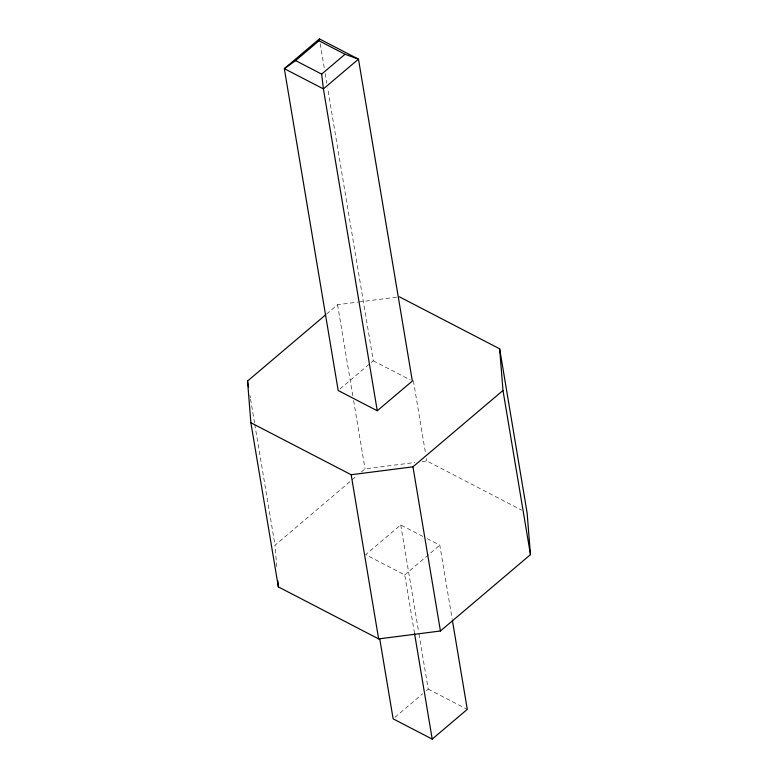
<?xml version="1.0" encoding="UTF-8"?>
<svg xmlns="http://www.w3.org/2000/svg" width="778" height="778" viewBox="0 0 778 778"><rect width="100%" height="100%" fill="white"/><g stroke="black" fill="none" stroke-linecap="round" stroke-linejoin="round"><path stroke-width="0.58" stroke-dasharray="3.89 2.92" d="M326.546 314.059L337.564 304.704L357.763 302.127M340.035 388.942L373.265 360.768L327.616 87.953M276.725 566.656L275.013 545.222L351.257 480.561M352.181 479.773L356.771 475.883M361.362 471.983L365.038 468.871L414.946 462.482M422.911 536.431L400.738 524.926L365.66 554.675L404.735 574.932L414.567 633.652M404.735 574.932L441.038 544.143M394.981 717.277L422.668 693.791M426.363 690.66L428.211 689.094L418.778 632.777M358.959 301.971L396.984 297.108M422.075 461.578L426.83 460.965L521.727 510.174M373.265 360.768L410.23 379.927M427.141 538.619L439.813 545.193L452.242 619.483M428.211 689.094L467.286 709.351M413.39 380.685L425.624 453.778M426.432 458.573L426.83 460.965M320.205 43.685L324.407 68.814M325.204 73.599L326.809 83.168M400.738 524.926L418.583 631.571M337.564 304.704L352.804 395.778M353.611 400.573L365.038 468.871M249.952 395.438L250.351 397.83M250.545 399.036L254.562 422.999M254.756 424.195L275.013 545.222"/><path stroke-width="1.17" d="M377.262 410.774L323.405 88.906L284.33 68.649L295.601 60.606L318.99 40.767L319.398 38.9L358.473 59.157L412.34 381.026L377.262 410.774L338.187 390.507L284.33 68.649L319.398 38.9M321.654 74.114L345.033 54.275L358.473 59.157L323.405 88.906L321.654 74.114L295.601 60.606M399.357 296.797L499.651 348.807L527.124 512.965L530.46 554.646L440.436 630.997L378.643 638.903L278.349 586.894L250.876 422.736L247.54 381.055L325.622 314.837M250.876 422.736L351.17 474.736L412.962 466.829L502.987 390.478L499.651 348.807M379.693 638.553L393.133 718.843L432.208 739.1L467.286 709.351L452.446 620.679M318.99 40.767L345.033 54.275M502.987 390.478L530.46 554.646M412.962 466.829L440.436 630.997M414.567 633.652L432.208 739.1M351.17 474.736L378.643 638.903M247.54 381.055L248.542 387.045M277.872 580.942L278.349 586.894"/></g></svg>
